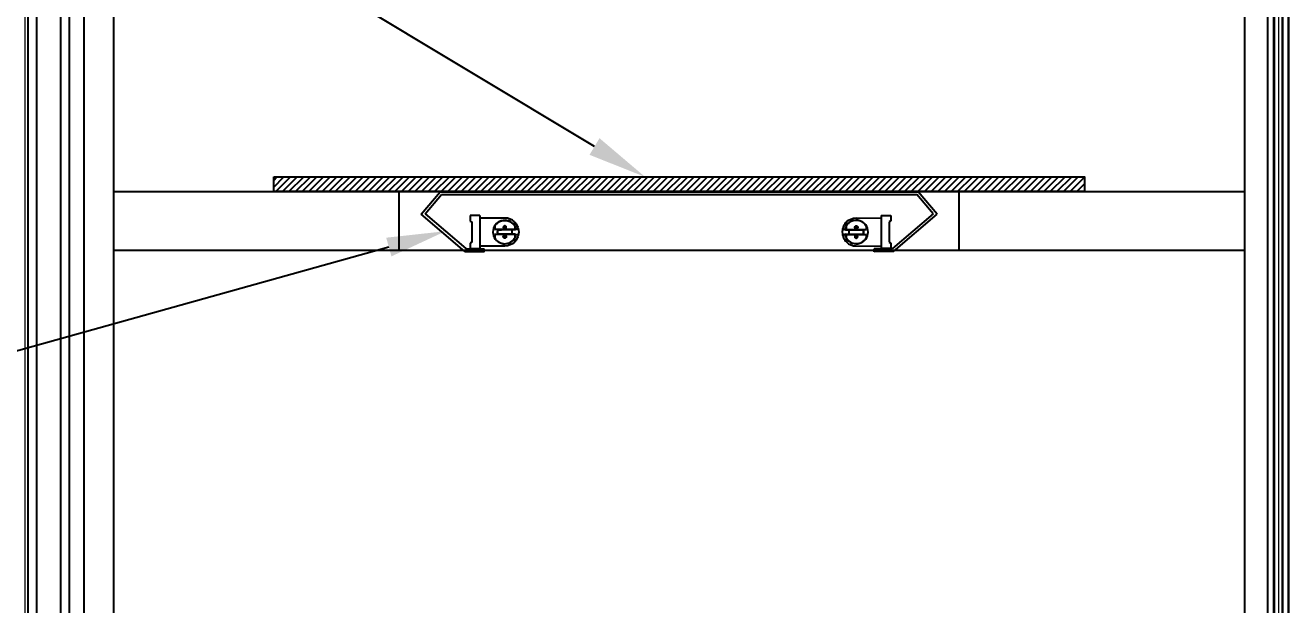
# Model space of a CAD drawing. Header units: millimetres. Extents: x 54215 to 67697, y 23496 to 56611.
# Drawn here: x 55610.2 to 55695.9, y 28384.4 to 28423.7 of the extents above; entities that cross this region are included whole.
import ezdxf
from ezdxf import colors
from ezdxf.entities.mleader import LeaderData, LeaderLine
from ezdxf.math import Vec2, Vec3

# ---------------------------------------------------------------- set-up
doc = ezdxf.new("R2010")
doc.units = ezdxf.units.MM
doc.layers.add('ahşap', color=27, linetype='Continuous', lineweight=25)
doc.layers.add('alüm. pofil', color=123, linetype='Continuous', lineweight=25)
for name, color, linetype in [('cam', 130, 'Continuous'), ('CEPHE PASTA SİYAH SAC', 251, 'Continuous'), ('T_Beleuchtung', 253, 'Continuous')]:
    doc.layers.add(name, color=color, linetype=linetype)
doc.styles.get("Standard").update_dxf_attribs({"font": 'arial.ttf'})
doc.dimstyles.new('ISO-25', dxfattribs={"dimtxt": 2.5, "dimasz": 2.5, "dimexe": 1.25, "dimexo": 0.625, "dimtad": 1, "dimtxsty": 'Standard', "dimcen": 2.5, "dimadec": 0, "dimazin": 0, "dimtfac": 1, "dimtmove": 0, "dimatfit": 3, "dimfxl": 1, "dimarcsym": 0})

# ---------------------------------------------------------------- blocks, each defined once
blk = doc.blocks.new('*D181')
at = {"color": 0, "lineweight": -2, "transparency": 16777216}
for p, q in [((55705.59, 28507.87), (55743.279, 28507.87)), ((55742.029, 28505.37), (55742.029, 28276.604)), ((55693.087, 28274.104), (55743.279, 28274.104))]:
    blk.add_line(p, q, dxfattribs=at)
at = {"color": 0, "transparency": 16777216}
for points in [[(55741.612, 28505.37), (55742.445, 28505.37), (55742.029, 28507.87)], [(55741.612, 28276.604), (55742.445, 28276.604), (55742.029, 28274.104)]]:
    blk.add_solid(points, dxfattribs=at)
at = {"layer": 'Defpoints', "color": 0, "transparency": 16777216}
for p in [(55704.965, 28507.87), (55692.462, 28274.104), (55742.029, 28274.104)]:
    blk.add_point(p, dxfattribs=at)
at = {"color": 0, "transparency": 16777216, "insert": (55740.277, 28390.987), "char_height": 2.5, "attachment_point": 5, "rotation": 90}
blk.add_mtext('{\\H0.75x;233,77}', dxfattribs=at)

msp = doc.modelspace()

# ---------------------------------------------------------------- hatches: boundary and pattern name
h = msp.add_hatch()
h.set_pattern_fill('ANSI31', color=4, scale=0.1)
h.set_pattern_definition([(45, (51620.5892, 24152.14053), (-0.224506403, 0.224506403), [])])
h.paths.add_polyline_path([(55682.023, 28413.404), (55627.023, 28413.404), (55627.023, 28412.404), (55682.023, 28412.404)])
h.paths.add_polyline_path([(55682.023, 28383.404), (55627.023, 28383.404), (55627.023, 28382.404), (55682.023, 28382.404)])
h.paths.add_polyline_path([(55682.023, 28353.404), (55627.023, 28353.404), (55627.023, 28352.404), (55682.023, 28352.404)])

# ---------------------------------------------------------------- linework, layer by layer
at = {"color": 231, "lineweight": 15, "true_color": 0xff62c6}
for p, q in [((55610.173, 28289.104), (55610.173, 28503.913)), ((55614.173, 28293.104), (55614.173, 28503.913)), ((55695.173, 28503.913), (55695.173, 28293.104))]:
    msp.add_line(p, q, dxfattribs=at)
at = {"color": 215, "true_color": 0xa953a0}
for p, q in [((55635.523, 28408.404), (55635.523, 28412.404)), ((55673.523, 28408.404), (55673.523, 28412.404))]:
    msp.add_line(p, q, dxfattribs=at)
at = {"color": 241, "true_color": 0xf7abae}
for p, q in [((55637.023, 28410.88), (55638.317, 28412.402)), ((55637.3, 28410.897), (55638.41, 28412.202)), ((55638.317, 28412.402), (55670.728, 28412.402)), ((55638.41, 28412.202), (55670.636, 28412.202)), ((55671.746, 28410.897), (55670.636, 28412.202)), ((55672.023, 28410.88), (55670.728, 28412.402)), ((55639.984, 28408.348), (55637.023, 28410.88)), ((55637.3, 28410.897), (55640.064, 28408.546)), ((55671.746, 28410.897), (55668.982, 28408.546)), ((55669.062, 28408.348), (55672.023, 28410.88)), ((55639.984, 28408.348), (55641.289, 28408.325)), ((55640.064, 28408.546), (55641.292, 28408.525)), ((55641.289, 28408.325), (55641.292, 28408.525)), ((55668.982, 28408.546), (55667.753, 28408.525)), ((55667.757, 28408.325), (55667.753, 28408.525)), ((55669.062, 28408.348), (55667.757, 28408.325))]:
    msp.add_line(p, q, dxfattribs=at)
at = {"color": 4}
msp.add_lwpolyline([(55627.023, 28413.404), (55682.023, 28413.404), (55682.023, 28412.404), (55627.023, 28412.404)], close=True, dxfattribs=at)
at = {"color": 215, "true_color": 0xa953a0}
msp.add_lwpolyline([(55616.173, 28412.404), (55692.873, 28412.404), (55692.873, 28408.404), (55616.173, 28408.404)], close=True, dxfattribs=at)
at = {"layer": 'ahşap', "color": 215, "true_color": 0xa953a0}
for points in [[(55614.173, 28482.113), (55694.873, 28482.113), (55694.873, 28322.404), (55614.173, 28322.404)], [(55616.173, 28480.113), (55692.873, 28480.113), (55692.873, 28324.404), (55616.173, 28324.404)]]:
    msp.add_lwpolyline(points, close=True, dxfattribs=at)
at = {"layer": 'alüm. pofil', "color": 4}
msp.add_line((55695.845, 28327.063), (55695.845, 28478.542), dxfattribs=at)
at = {"layer": 'cam', "color": 4}
for p, q in [((55694.445, 28327.063), (55694.445, 28478.542)), ((55694.845, 28478.542), (55694.845, 28327.063)), ((55694.845, 28327.063), (55694.845, 28478.542)), ((55695.445, 28478.542), (55695.445, 28327.063)), ((55695.445, 28327.063), (55695.445, 28478.542)), ((55695.845, 28478.542), (55695.845, 28327.063))]:
    msp.add_line(p, q, dxfattribs=at)
at = {"layer": 'CEPHE PASTA SİYAH SAC', "color": 4}
for points in [[(55610.36, 28480.908), (55613.16, 28480.908), (55613.16, 28322.504), (55610.36, 28322.504)], [(55612.56, 28322.504), (55610.96, 28322.504), (55610.96, 28480.908), (55612.56, 28480.908)]]:
    msp.add_lwpolyline(points, close=True, dxfattribs=at)
at = {"layer": 'T_Beleuchtung', "color": 254, "true_color": 0xfeeab9}
for p, q in [((55641.011, 28410.787), (55640.351, 28410.786)), ((55640.351, 28410.786), (55640.351, 28410.411)), ((55641.011, 28410.787), (55641.014, 28408.542)), ((55668.216, 28410.79), (55668.213, 28408.545)), ((55668.216, 28410.79), (55668.876, 28410.789)), ((55668.876, 28410.789), (55668.875, 28410.414)), ((55640.351, 28410.411), (55640.451, 28410.353)), ((55640.451, 28410.353), (55640.453, 28408.969)), ((55642.012, 28410.06), (55642.013, 28409.832)), ((55643.373, 28409.834), (55642.013, 28409.832)), ((55643.162, 28409.834), (55643.168, 28409.818)), ((55643.355, 28410.344), (55643.356, 28410.111)), ((55643.356, 28410.111), (55643.423, 28409.991)), ((55643.372, 28410.066), (55643.373, 28409.834)), ((55643.53, 28409.85), (55643.391, 28409.804)), ((55643.423, 28409.991), (55643.475, 28409.832)), ((55643.561, 28409.85), (55643.53, 28409.85)), ((55665.665, 28409.853), (55665.697, 28409.853)), ((55665.697, 28409.853), (55665.835, 28409.807)), ((55665.804, 28409.994), (55665.752, 28409.835)), ((55665.871, 28410.114), (55665.804, 28409.994)), ((55665.855, 28410.07), (55665.854, 28409.837)), ((55665.854, 28409.837), (55667.214, 28409.835)), ((55665.871, 28410.347), (55665.871, 28410.114)), ((55666.065, 28409.837), (55666.059, 28409.822)), ((55667.003, 28409.836), (55667.01, 28409.82)), ((55667.215, 28410.063), (55667.214, 28409.835)), ((55668.775, 28410.357), (55668.773, 28408.972)), ((55668.875, 28410.414), (55668.775, 28410.357)), ((55643.373, 28409.494), (55642.013, 28409.492)), ((55642.013, 28409.492), (55642.013, 28409.26)), ((55642.463, 28409.801), (55642.212, 28409.801)), ((55642.217, 28409.817), (55642.213, 28409.802)), ((55643.173, 28409.804), (55642.213, 28409.802)), ((55643.173, 28409.524), (55642.213, 28409.522)), ((55642.463, 28409.524), (55642.213, 28409.524)), ((55642.213, 28409.522), (55642.218, 28409.508)), ((55642.223, 28409.832), (55642.217, 28409.817)), ((55642.218, 28409.508), (55642.224, 28409.492)), ((55642.463, 28409.803), (55642.463, 28409.801)), ((55642.463, 28409.524), (55642.463, 28409.523)), ((55642.923, 28409.804), (55642.923, 28409.802)), ((55643.173, 28409.803), (55642.923, 28409.802)), ((55643.173, 28409.525), (55642.923, 28409.525)), ((55642.923, 28409.525), (55642.923, 28409.524)), ((55643.169, 28409.509), (55643.162, 28409.494)), ((55643.168, 28409.818), (55643.173, 28409.804)), ((55643.173, 28409.524), (55643.169, 28409.509)), ((55643.391, 28409.804), (55643.183, 28409.804)), ((55643.392, 28409.524), (55643.183, 28409.524)), ((55643.357, 28409.217), (55643.357, 28408.984)), ((55643.373, 28409.494), (55643.373, 28409.262)), ((55643.392, 28409.524), (55643.53, 28409.48)), ((55643.562, 28409.48), (55643.53, 28409.48)), ((55665.665, 28409.483), (55665.696, 28409.483)), ((55665.835, 28409.527), (55665.696, 28409.483)), ((55665.835, 28409.807), (55666.044, 28409.807)), ((55665.835, 28409.527), (55666.043, 28409.527)), ((55665.854, 28409.497), (55665.853, 28409.265)), ((55665.854, 28409.497), (55667.214, 28409.495)), ((55665.87, 28409.22), (55665.869, 28408.987)), ((55666.053, 28409.529), (55666.304, 28409.528)), ((55666.059, 28409.822), (55666.054, 28409.807)), ((55666.054, 28409.807), (55667.014, 28409.806)), ((55666.054, 28409.806), (55666.304, 28409.805)), ((55666.054, 28409.527), (55667.014, 28409.526)), ((55666.054, 28409.527), (55666.058, 28409.513)), ((55666.058, 28409.513), (55666.064, 28409.497)), ((55666.304, 28409.807), (55666.304, 28409.805)), ((55666.304, 28409.528), (55666.304, 28409.527)), ((55666.764, 28409.806), (55666.764, 28409.805)), ((55666.764, 28409.805), (55667.015, 28409.804)), ((55666.764, 28409.527), (55667.014, 28409.527)), ((55666.764, 28409.527), (55666.764, 28409.526)), ((55667.009, 28409.511), (55667.003, 28409.496)), ((55667.014, 28409.526), (55667.009, 28409.511)), ((55667.01, 28409.82), (55667.014, 28409.806)), ((55667.214, 28409.495), (55667.213, 28409.263)), ((55640.453, 28408.969), (55640.354, 28408.911)), ((55640.354, 28408.911), (55640.354, 28408.541)), ((55640.354, 28408.541), (55641.014, 28408.542)), ((55668.873, 28408.544), (55668.213, 28408.545)), ((55668.773, 28408.972), (55668.873, 28408.914)), ((55668.873, 28408.914), (55668.873, 28408.544))]:
    msp.add_line(p, q, dxfattribs=at)
for points in [[(55643.355, 28410.344, 0.192473), (55642.703, 28410.613), (55641.012, 28410.597)], [(55643.61, 28409.911, -0.132128), (55643.611, 28409.418)], [(55665.617, 28409.914, 0.132128), (55665.616, 28409.421)], [(55665.871, 28410.347, -0.192473), (55666.523, 28410.616), (55668.214, 28410.6)], [(55643.357, 28408.984, -0.192464), (55642.706, 28408.713)], [(55665.869, 28408.987, 0.192464), (55666.52, 28408.716)]]:
    msp.add_lwpolyline(points, format="xyb", dxfattribs=at)
for points in [[(55642.012, 28410.06), (55642.035, 28410.1), (55642.061, 28410.137), (55642.089, 28410.173), (55642.103, 28410.189), (55642.118, 28410.205), (55642.133, 28410.221), (55642.163, 28410.249), (55642.195, 28410.276), (55642.227, 28410.302), (55642.261, 28410.325), (55642.297, 28410.347), (55642.333, 28410.367), (55642.352, 28410.376), (55642.37, 28410.384), (55642.389, 28410.393), (55642.409, 28410.4), (55642.428, 28410.407), (55642.447, 28410.414), (55642.487, 28410.426), (55642.527, 28410.436), (55642.568, 28410.443), (55642.609, 28410.449), (55642.65, 28410.452), (55642.692, 28410.453), (55642.733, 28410.452), (55642.774, 28410.449), (55642.815, 28410.444), (55642.856, 28410.436), (55642.896, 28410.427), (55642.936, 28410.415), (55642.955, 28410.408), (55642.975, 28410.401), (55642.994, 28410.394), (55643.013, 28410.385), (55643.032, 28410.377), (55643.05, 28410.368), (55643.087, 28410.348), (55643.122, 28410.326), (55643.156, 28410.303), (55643.189, 28410.278), (55643.221, 28410.251), (55643.251, 28410.223), (55643.266, 28410.207), (55643.281, 28410.191), (55643.295, 28410.175), (55643.323, 28410.14), (55643.348, 28410.104), (55643.372, 28410.066)], [(55643.355, 28410.344), (55643.415, 28410.28), (55643.469, 28410.21), (55643.517, 28410.136), (55643.554, 28410.064), (55643.585, 28409.989), (55643.61, 28409.911)], [(55643.561, 28409.85), (55643.589, 28409.858), (55643.608, 28409.882), (55643.61, 28409.911)], [(55665.871, 28410.347), (55665.811, 28410.283), (55665.757, 28410.214), (55665.71, 28410.139), (55665.673, 28410.067), (55665.641, 28409.992), (55665.617, 28409.914)], [(55665.665, 28409.853), (55665.638, 28409.861), (55665.619, 28409.885), (55665.617, 28409.914)], [(55667.215, 28410.063), (55667.192, 28410.103), (55667.166, 28410.14), (55667.138, 28410.176), (55667.123, 28410.192), (55667.109, 28410.208), (55667.093, 28410.224), (55667.063, 28410.253), (55667.032, 28410.28), (55666.999, 28410.305), (55666.965, 28410.328), (55666.93, 28410.35), (55666.894, 28410.37), (55666.875, 28410.379), (55666.856, 28410.388), (55666.837, 28410.396), (55666.818, 28410.403), (55666.799, 28410.411), (55666.779, 28410.417), (55666.74, 28410.429), (55666.699, 28410.439), (55666.659, 28410.446), (55666.618, 28410.452), (55666.576, 28410.455), (55666.535, 28410.456), (55666.494, 28410.455), (55666.453, 28410.452), (55666.412, 28410.447), (55666.371, 28410.439), (55666.331, 28410.43), (55666.291, 28410.418), (55666.271, 28410.411), (55666.252, 28410.404), (55666.233, 28410.397), (55666.214, 28410.389), (55666.195, 28410.38), (55666.176, 28410.371), (55666.14, 28410.351), (55666.105, 28410.33), (55666.071, 28410.306), (55666.038, 28410.281), (55666.006, 28410.254), (55665.976, 28410.226), (55665.961, 28410.21), (55665.946, 28410.194), (55665.932, 28410.178), (55665.904, 28410.143), (55665.878, 28410.107), (55665.855, 28410.07)], [(55643.475, 28409.497), (55643.448, 28409.4), (55643.409, 28409.307), (55643.357, 28409.217)], [(55643.611, 28409.418), (55643.586, 28409.34), (55643.555, 28409.265), (55643.518, 28409.193), (55643.471, 28409.118), (55643.417, 28409.049), (55643.357, 28408.984)], [(55643.611, 28409.418), (55643.609, 28409.447), (55643.589, 28409.472), (55643.562, 28409.48)], [(55665.616, 28409.421), (55665.618, 28409.45), (55665.637, 28409.475), (55665.665, 28409.483)], [(55665.616, 28409.421), (55665.64, 28409.343), (55665.671, 28409.268), (55665.708, 28409.196), (55665.756, 28409.122), (55665.809, 28409.052), (55665.869, 28408.987)], [(55665.751, 28409.5), (55665.778, 28409.404), (55665.818, 28409.31), (55665.87, 28409.22)], [(55642.706, 28408.713), (55641.014, 28408.698)], [(55666.52, 28408.716), (55668.213, 28408.701)]]:
    msp.add_lwpolyline(points, dxfattribs=at)
for points in [[(55642.692, 28410.078), (55642.679, 28410.077), (55642.666, 28410.074), (55642.654, 28410.07), (55642.643, 28410.064), (55642.632, 28410.057), (55642.622, 28410.048), (55642.614, 28410.038), (55642.607, 28410.028), (55642.601, 28410.016), (55642.597, 28410.004), (55642.594, 28409.991), (55642.594, 28409.978), (55642.594, 28409.965), (55642.597, 28409.952), (55642.601, 28409.94), (55642.607, 28409.929), (55642.614, 28409.918), (55642.622, 28409.908), (55642.632, 28409.899), (55642.643, 28409.892), (55642.654, 28409.886), (55642.667, 28409.882), (55642.679, 28409.88), (55642.692, 28409.879), (55642.705, 28409.88), (55642.718, 28409.882), (55642.73, 28409.886), (55642.742, 28409.892), (55642.753, 28409.9), (55642.763, 28409.908), (55642.771, 28409.918), (55642.778, 28409.929), (55642.784, 28409.941), (55642.788, 28409.953), (55642.79, 28409.965), (55642.791, 28409.978), (55642.79, 28409.991), (55642.788, 28410.004), (55642.784, 28410.016), (55642.778, 28410.028), (55642.771, 28410.039), (55642.762, 28410.048), (55642.753, 28410.057), (55642.742, 28410.064), (55642.73, 28410.07), (55642.718, 28410.074), (55642.705, 28410.077), (55642.692, 28410.078)], [(55666.535, 28410.081), (55666.548, 28410.08), (55666.56, 28410.077), (55666.573, 28410.073), (55666.584, 28410.067), (55666.595, 28410.06), (55666.605, 28410.051), (55666.613, 28410.042), (55666.62, 28410.031), (55666.626, 28410.019), (55666.63, 28410.007), (55666.632, 28409.994), (55666.633, 28409.981), (55666.632, 28409.968), (55666.63, 28409.956), (55666.626, 28409.943), (55666.62, 28409.932), (55666.613, 28409.921), (55666.604, 28409.911), (55666.595, 28409.903), (55666.584, 28409.895), (55666.572, 28409.889), (55666.56, 28409.885), (55666.547, 28409.883), (55666.534, 28409.882), (55666.521, 28409.883), (55666.508, 28409.885), (55666.496, 28409.89), (55666.485, 28409.895), (55666.474, 28409.903), (55666.464, 28409.911), (55666.456, 28409.921), (55666.449, 28409.932), (55666.443, 28409.944), (55666.439, 28409.956), (55666.436, 28409.969), (55666.436, 28409.982), (55666.436, 28409.994), (55666.439, 28410.007), (55666.443, 28410.019), (55666.449, 28410.031), (55666.456, 28410.042), (55666.464, 28410.052), (55666.474, 28410.06), (55666.485, 28410.067), (55666.496, 28410.073), (55666.509, 28410.077), (55666.522, 28410.08), (55666.535, 28410.081)], [(55642.595, 28409.348), (55642.595, 28409.361), (55642.598, 28409.374), (55642.602, 28409.386), (55642.608, 28409.398), (55642.615, 28409.408), (55642.623, 28409.418), (55642.633, 28409.427), (55642.644, 28409.434), (55642.655, 28409.44), (55642.667, 28409.444), (55642.68, 28409.447), (55642.693, 28409.448), (55642.706, 28409.447), (55642.719, 28409.444), (55642.731, 28409.44), (55642.743, 28409.434), (55642.754, 28409.427), (55642.763, 28409.418), (55642.772, 28409.409), (55642.779, 28409.398), (55642.785, 28409.386), (55642.789, 28409.374), (55642.791, 28409.361), (55642.792, 28409.348), (55642.791, 28409.335), (55642.789, 28409.323), (55642.785, 28409.311), (55642.779, 28409.299), (55642.772, 28409.288), (55642.764, 28409.278), (55642.754, 28409.27), (55642.743, 28409.262), (55642.731, 28409.256), (55642.719, 28409.252), (55642.706, 28409.25), (55642.693, 28409.249), (55642.68, 28409.25), (55642.668, 28409.252), (55642.655, 28409.256), (55642.644, 28409.262), (55642.633, 28409.269), (55642.623, 28409.278), (55642.615, 28409.288), (55642.608, 28409.299), (55642.602, 28409.31), (55642.598, 28409.322), (55642.595, 28409.335), (55642.595, 28409.348)], [(55666.632, 28409.351), (55666.631, 28409.364), (55666.629, 28409.377), (55666.625, 28409.389), (55666.619, 28409.401), (55666.612, 28409.412), (55666.604, 28409.421), (55666.594, 28409.43), (55666.583, 28409.437), (55666.572, 28409.443), (55666.559, 28409.447), (55666.547, 28409.45), (55666.534, 28409.451), (55666.521, 28409.45), (55666.508, 28409.447), (55666.495, 28409.443), (55666.484, 28409.437), (55666.473, 28409.43), (55666.463, 28409.422), (55666.455, 28409.412), (55666.448, 28409.401), (55666.442, 28409.389), (55666.438, 28409.377), (55666.435, 28409.364), (55666.435, 28409.352), (55666.435, 28409.339), (55666.438, 28409.326), (55666.442, 28409.314), (55666.448, 28409.302), (55666.455, 28409.291), (55666.463, 28409.281), (55666.473, 28409.273), (55666.484, 28409.265), (55666.495, 28409.26), (55666.507, 28409.255), (55666.52, 28409.253), (55666.533, 28409.252), (55666.546, 28409.253), (55666.559, 28409.255), (55666.571, 28409.259), (55666.583, 28409.265), (55666.594, 28409.273), (55666.603, 28409.281), (55666.612, 28409.291), (55666.619, 28409.302), (55666.625, 28409.313), (55666.629, 28409.326), (55666.631, 28409.338), (55666.632, 28409.351)]]:
    msp.add_lwpolyline(points, close=True, dxfattribs=at)
for centre in [(55642.692, 28409.978), (55666.534, 28409.981), (55642.693, 28409.348), (55666.533, 28409.351)]:
    msp.add_circle(centre, 0.06, dxfattribs=at)
for centre, radius, start, end in [((55642.693, 28409.663), 0.8, 34.05678, 326.12245), ((55642.302, 28410.298), 0.045, 121.63205, 123.18342), ((55642.693, 28409.663), 0.79, 119.70604, 121.62828), ((55642.693, 28409.663), 0.79, 110.67165, 113.10851), ((55642.693, 28409.663), 0.79, 101.7123, 105.48068), ((55642.693, 28409.663), 0.79, 92.71464, 96.48211), ((55642.693, 28409.663), 0.79, 83.71563, 87.4842), ((55642.693, 28409.663), 0.79, 72.59082, 78.48398), ((55642.693, 28409.663), 0.79, 65.03496, 69.51302), ((55642.693, 28409.663), 0.79, 58.55371, 62.42999), ((55643.081, 28410.299), 0.045, 57.11064, 58.58713), ((55642.693, 28409.663), 0.51, 340.62055, 19.56342), ((55666.534, 28409.666), 0.8, 213.87755, 145.94322), ((55666.534, 28409.666), 0.51, 160.43658, 199.37945), ((55666.145, 28410.302), 0.045, 121.41287, 122.88936), ((55666.534, 28409.666), 0.79, 117.57001, 121.44629), ((55666.534, 28409.666), 0.79, 110.48698, 114.96504), ((55666.534, 28409.666), 0.79, 101.51602, 107.40918), ((55666.534, 28409.666), 0.79, 92.5158, 96.28437), ((55666.534, 28409.666), 0.79, 83.51789, 87.28536), ((55666.534, 28409.666), 0.79, 74.51932, 78.2877), ((55666.534, 28409.666), 0.79, 66.89149, 69.32835), ((55666.534, 28409.666), 0.79, 58.37172, 60.29396), ((55666.925, 28410.301), 0.045, 56.81658, 58.36795), ((55666.534, 28409.666), 0.51, 340.43604, 19.37862), ((55642.693, 28409.663), 0.79, 210.68924, 329.49228), ((55642.693, 28409.663), 0.51, 160.62138, 199.56396), ((55642.693, 28409.663), 0.501, 164.02734, 196.16625), ((55642.693, 28409.663), 0.5, 163.8317, 164.00323), ((55642.693, 28409.663), 0.5, 196.17989, 196.35123), ((55642.304, 28409.028), 0.045, 237.0691, 238.53838), ((55643.083, 28409.029), 0.045, 301.62151, 303.09728), ((55642.693, 28409.663), 0.5, 16.17898, 16.35033), ((55642.693, 28409.663), 0.5, 344.00626, 16.17022), ((55642.693, 28409.663), 0.5, 343.8308, 344.00194), ((55666.534, 28409.666), 0.79, 210.50772, 329.31076), ((55666.534, 28409.666), 0.5, 163.82978, 195.99374), ((55666.534, 28409.666), 0.5, 195.99806, 196.1692), ((55666.534, 28409.666), 0.5, 163.64967, 163.82102), ((55666.143, 28409.032), 0.045, 236.90272, 238.37849), ((55666.923, 28409.031), 0.045, 301.46162, 302.9309), ((55666.534, 28409.666), 0.5, 15.99677, 16.1683), ((55666.533, 28409.666), 0.501, 343.83375, 15.97266), ((55666.534, 28409.666), 0.5, 343.64877, 343.82011)]:
    msp.add_arc(centre, radius, start, end, dxfattribs=at)

# ---------------------------------------------------------------- dimensions: what is measured, and where the dimension line sits
dim = msp.add_linear_dim(base=(55742.029, 28274.104), p1=(55704.965, 28507.87), p2=(55692.462, 28274.104), angle=90, text='{\\H0.75x;<>}', dimstyle='ISO-25')
dim.commit()
dim.dimension.update_dxf_attribs({"geometry": '*D181', "text_midpoint": (55740.277, 28390.987)})

# ---------------------------------------------------------------- leaders
at = {"color": 122}
ml = msp.add_multileader_mtext('Standard', dxfattribs=at)
ml.set_content('{\\fCambria|b0|i0|c0|p18;RAF CAM\\fCambria|b0|i0|c162|p18;LAR\\fCambria|b0|i0|c0|p18;I \\fCambria|b0|i0|c162|p18;BOYA RENGİ\\PRAL 9005}', color=122)
ml.set_leader_properties()
ml.build(insert=Vec2(0, 0))
ctx = ml.context
ctx.base_point, ctx.plane_origin = Vec3(55501.481, 28445.281), Vec3(55583.867, 28468.807)
notes = []
notes.append((ctx, [(0, (1, 1, 0), (55599.191, 28445.281), (-1, 0), 12.625, [(0, [(55652.21, 28413.404)], 0, [])])]))
ctx.mtext.insert, ctx.mtext.width, ctx.mtext.flow_direction = Vec3(55503.481, 28447.304), 81.08461, 5
ml = msp.add_multileader_mtext('Standard', dxfattribs=at)
ml.set_content('{\\fCambria|b0|i0|c0|p18;AYDINLATMA SAC\\fCambria|b0|i0|c162|p18;I\\fCambria|b0|i0|c0|p18; \\fCambria|b0|i0|c162|p18;\\P\\fCambria|b0|i0|c0|p18;BOYA RENGİ \\fCambria|b0|i0|c162|p18;RAL 9005}', color=122)
ml.set_leader_properties()
ml.build(insert=Vec2(0, 0))
ctx = ml.context
ctx.base_point, ctx.plane_origin = Vec3(55515.582, 28396.203), Vec3(55573.078, 28490.657)
notes.append((ctx, [(0, (1, 1, 0), (55590.296, 28396.203), (-1, 0), 12.625, [(0, [(55638.682, 28409.721)], 0, [])])]))
ctx.mtext.insert, ctx.mtext.flow_direction = Vec3(55517.582, 28398.227), 5
for ctx, leaders in notes:
    for number, flags, end, landing, length, lines in leaders:
        leader = LeaderData()
        leader.index, (leader.has_last_leader_line, leader.has_dogleg_vector, leader.attachment_direction) = number, flags
        leader.last_leader_point, leader.dogleg_vector, leader.dogleg_length = Vec3(end), Vec3(landing), length
        for number, points, colour, breaks in lines:
            line = LeaderLine()
            line.index, line.vertices, line.color, line.breaks = number, Vec3.list(points), colors.encode_raw_color(colour), breaks
            leader.lines.append(line)
        ctx.leaders.append(leader)

doc.saveas('drawing.dxf')
